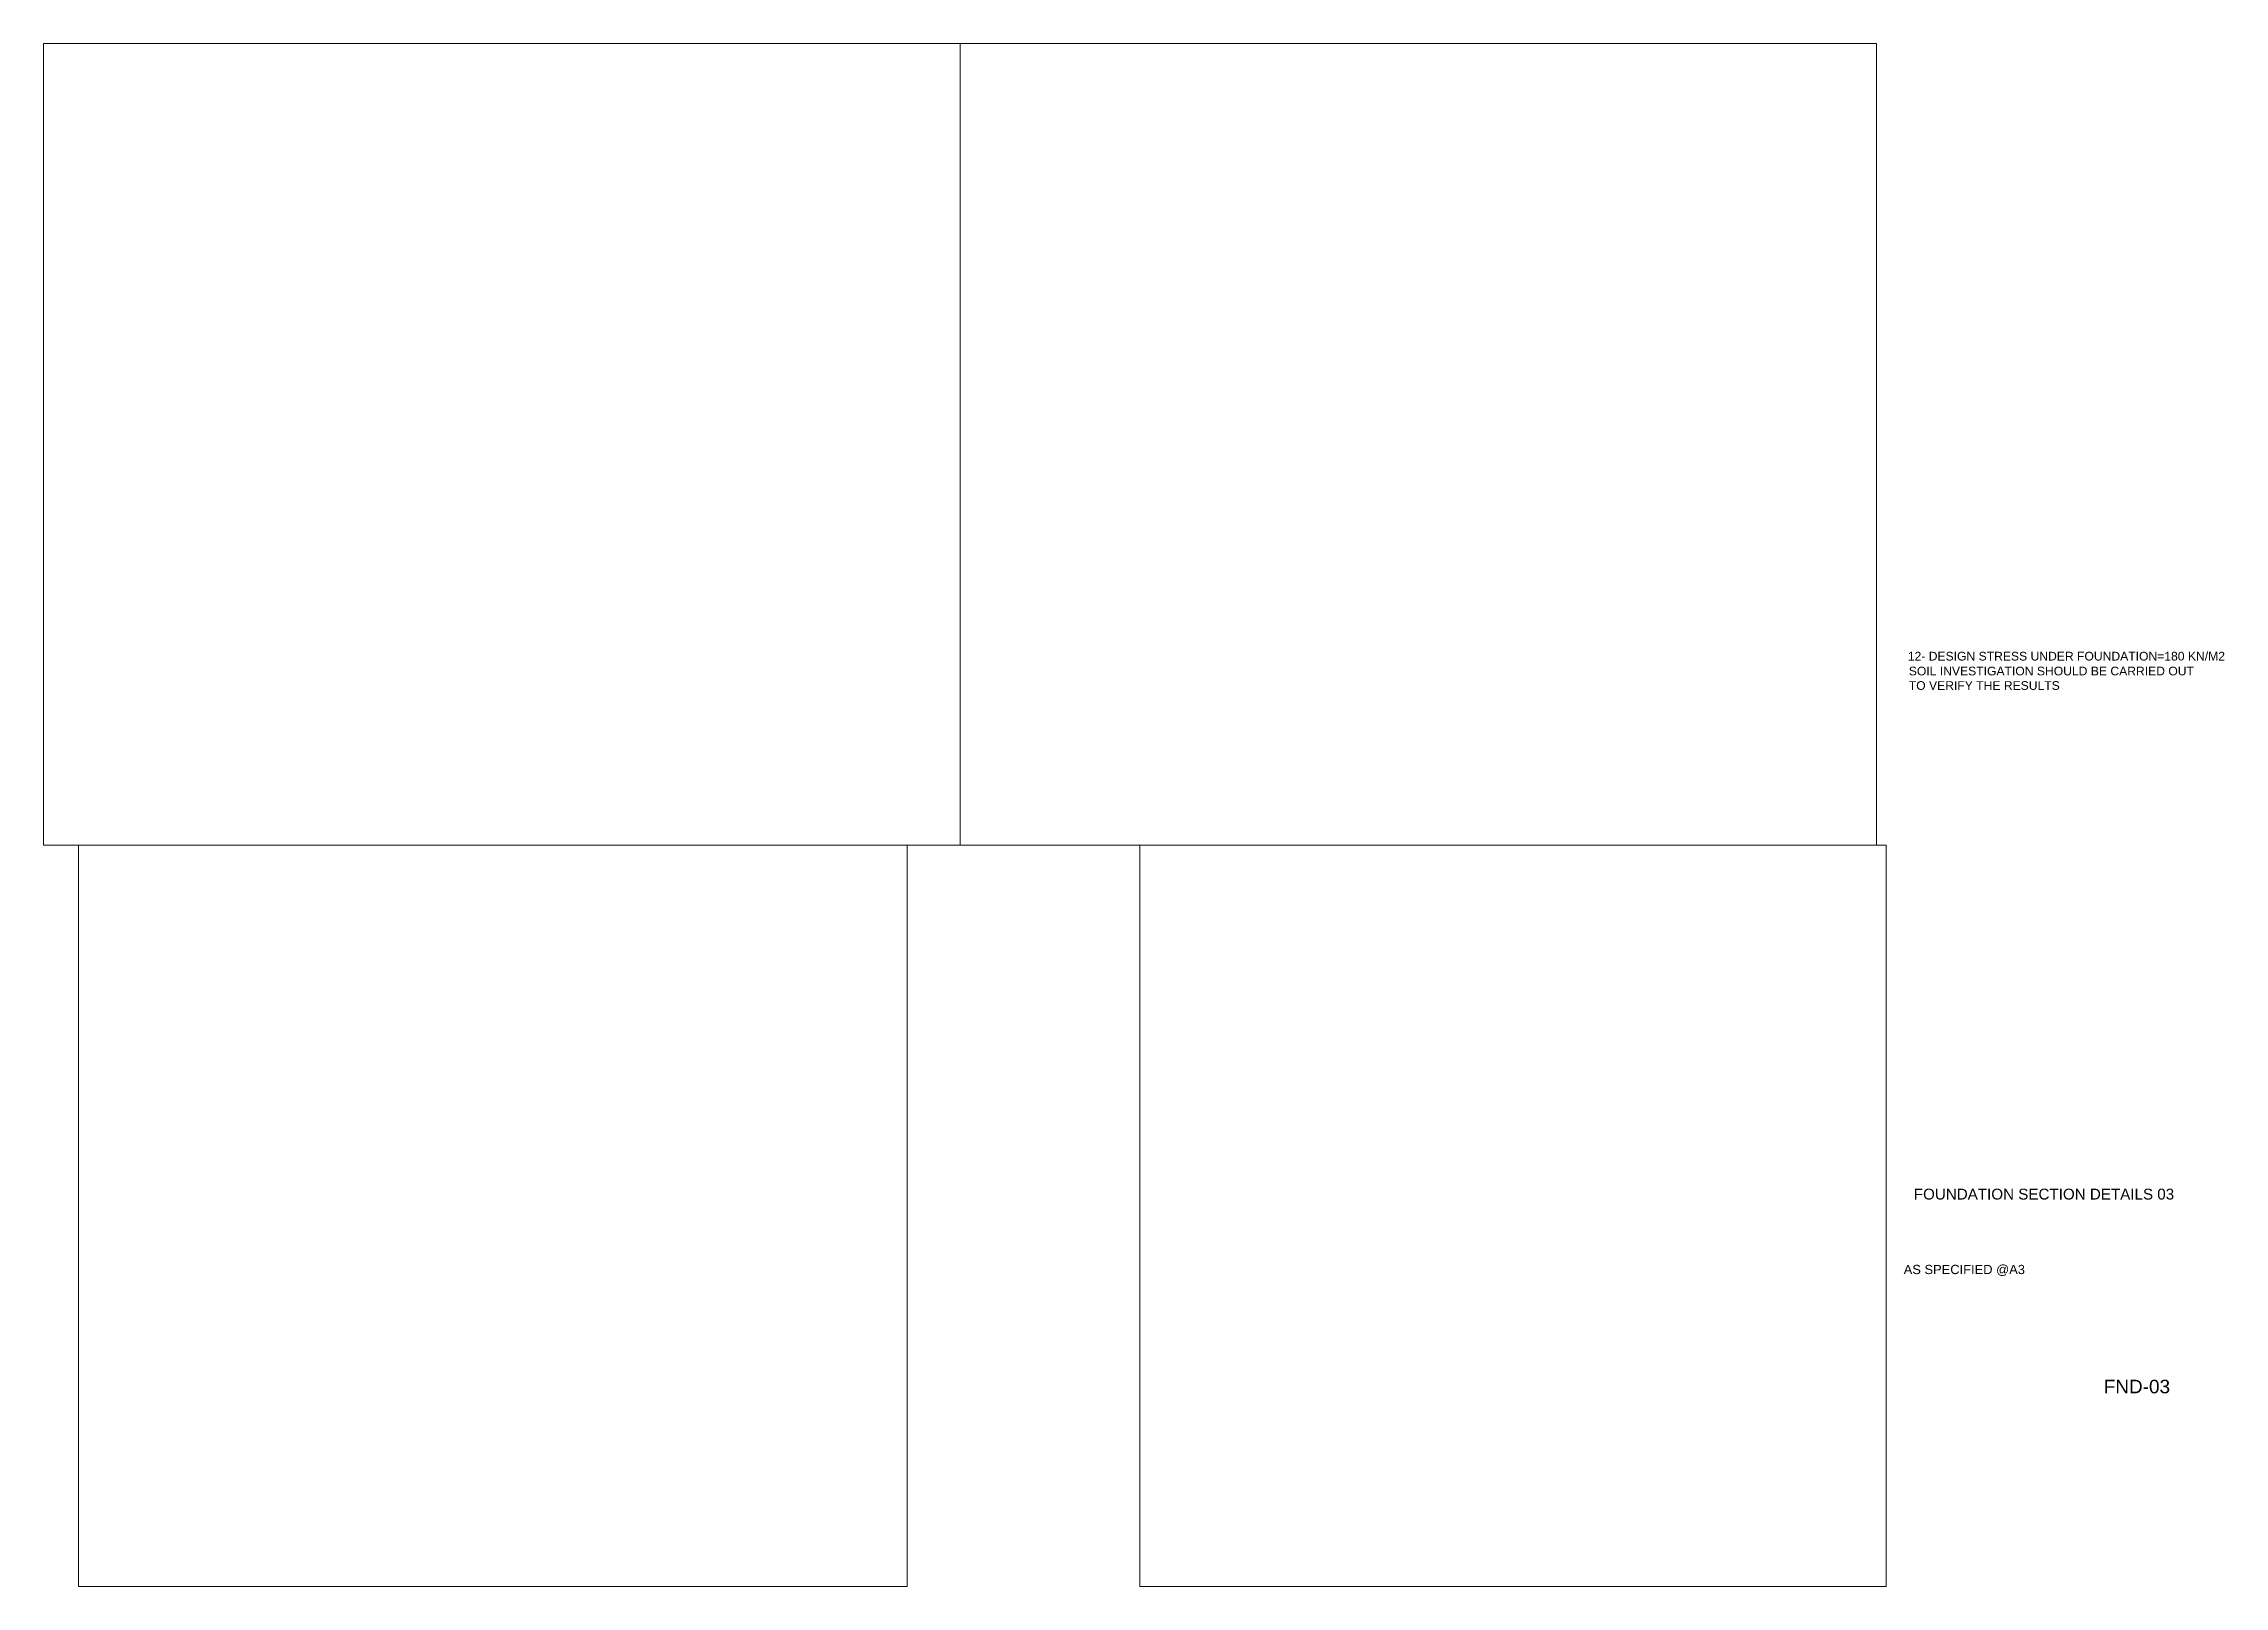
# Paper-space layout 'F-03' of a CAD drawing. Header units: millimetres. Extents: x 7 to 409, y 11 to 295.
import ezdxf

# ---------------------------------------------------------------- set-up
doc = ezdxf.new("R2010")
doc.units = ezdxf.units.MM
doc.header["$MEASUREMENT"] = 0
for name, color, linetype, lineweight in [('DIM', 174, 'Continuous', 0), ('G-ANNO-TTLB', 6, 'Continuous', 9), ('label', 7, 'Continuous', 0)]:
    doc.layers.add(name, color=color, linetype=linetype, lineweight=lineweight)
doc.styles.add('ARIAL', font='arial.ttf', dxfattribs={"height": 2.2})
doc.styles.get("Standard").update_dxf_attribs({"font": 'arial.ttf'})

psp = doc.layouts.new('F-03')

# ---------------------------------------------------------------- texts
at = {"layer": 'DIM', "ltscale": 1000, "insert": (352, 84.04), "char_height": 2, "attachment_point": 1}
psp.add_mtext_dynamic_manual_height_columns('FOUNDATION SECTION DETAILS 03', width=98.2655, gutter_width=14.53, heights=[0], dxfattribs=at)
at = {"layer": 'G-ANNO-TTLB', "color": 0, "insert": (386.99, 48.85), "char_height": 2.5, "width": 14.1097, "attachment_point": 1, "style": 'ARIAL'}
psp.add_mtext('FND-03', dxfattribs=at)
at = {"layer": 'label', "color": 6, "char_height": 1.6, "width": 71.5152, "attachment_point": 1}
for s, insert in [('12- DESIGN STRESS UNDER FOUNDATION=180 KN/M2 ', (350.9, 182.93)), ('SOIL INVESTIGATION SHOULD BE CARRIED OUT \\PTO VERIFY THE RESULTS', (351.08, 180.19))]:
    psp.add_mtext(s, dxfattribs=dict(at, insert=insert))
at = {"layer": 'label', "insert": (350.14, 70.01), "char_height": 1.7, "width": 35.5244, "attachment_point": 1}
psp.add_mtext('AS SPECIFIED @A3', dxfattribs=at)

# ---------------------------------------------------------------- viewports
at = {"layer": 'Defpoints'}
for center, size, view_center_point, view_height, status in [((91.88, 221.15), (168.82, 147.6259), (1213501.1917, -157989.9252), 11071.941123, 3), ((260.71, 221.15), (168.82, 147.6259), (1213270.8771, -144760.2899), 14762.585225, 4), ((278.15, 79.06), (137.51, 136.5473), (1200292.3862, -146176.3234), 10241.050322, 5)]:
    psp.add_viewport(center=center, size=size, view_center_point=view_center_point, view_height=view_height, status=status, dxfattribs=at)
psp.add_viewport(center=(90.24, 79.06), size=(152.69, 136.5473), view_center_point=(1190557.3842, -146376.2395), view_height=10241.047491, dxfattribs=at)

doc.saveas('drawing.dxf')
